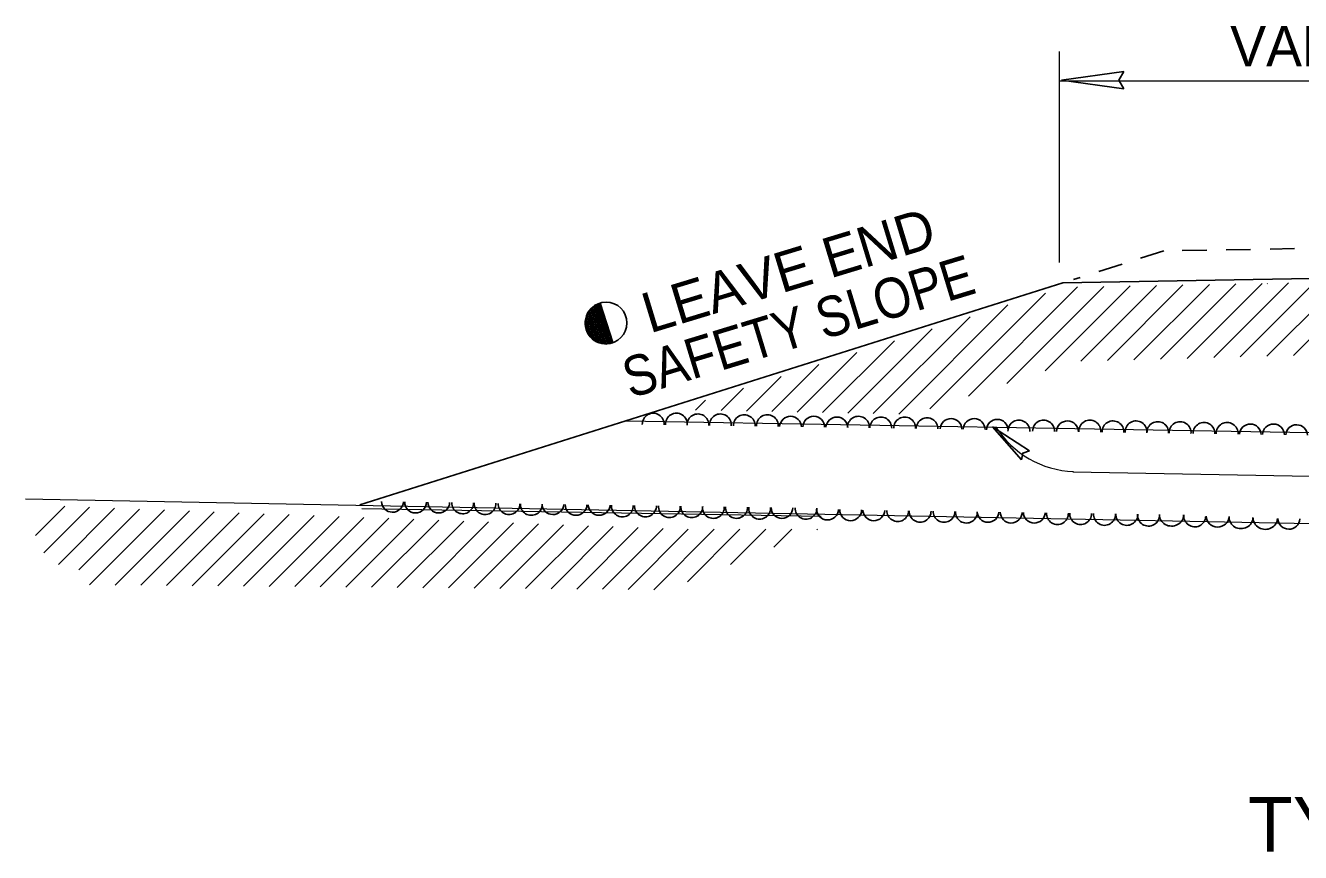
# Model space of a CAD drawing. Extents: x 326 to 700, y 421 to 686.
# Drawn here: x 541.5 to 580.72, y 598.38 to 623.82 of the extents above; entities that cross this region are included whole.
import ezdxf

# ---------------------------------------------------------------- set-up
doc = ezdxf.new("R2010")
doc.units = 0
doc.header["$LTSCALE"] = 0.5
doc.linetypes.add('SHORT_DASHED', pattern=[2.7, 1.5, -1.2])
for name, color, linetype, lineweight in [('1', 7, 'Continuous', 13), ('13', 7, 'Continuous', 13), ('2', 7, 'Continuous', 13)]:
    doc.layers.add(name, color=color, linetype=linetype, lineweight=lineweight)

msp = doc.modelspace()

# ---------------------------------------------------------------- linework, layer by layer
at = {"layer": '1', "lineweight": 25}
for p, q in [((573.3623, 622.1415), (575.2784, 622.4048)), ((573.3623, 622.1415), (575.2784, 621.8783)), ((571.2388, 611.4758), (572.3763, 610.7417)), ((571.2388, 611.4758), (572.1361, 610.462))]:
    msp.add_line(p, q, dxfattribs=at)
for points in [[(575.2784, 622.4048), (575.1302, 622.1388), (575.2784, 621.8783)], [(572.3763, 610.7417), (572.1762, 610.668), (572.1361, 610.462)]]:
    msp.add_lwpolyline(points, dxfattribs=at)
at = {"layer": '1'}
msp.add_arc((573.8534, 613.0767), 2.9791, 212.62684, 267.74901, dxfattribs=at)
at = {"layer": '13', "linetype": 'SHORT_DASHED', "lineweight": 25}
msp.add_line((592.6791, 617.1703), (576.5159, 616.8881), dxfattribs=at)
at = {"layer": '13', "lineweight": 25}
msp.add_line((592.5158, 616.2391), (573.4041, 615.9054), dxfattribs=at)
at = {"layer": '13'}
msp.add_line((579.6937, 615.8837), (579.7029, 615.8744), dxfattribs=at)
at = {"layer": '2'}
for p, q in [((573.3093, 616.5298), (573.3093, 623.0204)), ((573.3093, 622.123), (612.1917, 622.123)), ((570.5006, 612.4224), (573.8565, 615.7784)), ((571.6832, 612.8093), (574.6681, 615.7943)), ((572.8656, 613.1963), (575.4796, 615.8103)), ((573.9605, 613.4956), (576.2912, 615.8263)), ((574.7781, 613.5176), (577.1027, 615.8423)), ((575.5957, 613.5397), (577.9143, 615.8582)), ((576.4133, 613.5617), (578.7257, 615.8741)), ((577.2308, 613.5837), (579.5373, 615.8902)), ((578.0485, 613.6058), (580.3488, 615.9061)), ((578.8661, 613.6278), (581.1603, 615.922)), ((579.6836, 613.6498), (581.9719, 615.938)), ((580.5012, 613.6718), (582.7833, 615.954)), ((569.3181, 612.0355), (572.8752, 615.5926)), ((568.3572, 611.8701), (571.7133, 615.2262)), ((567.5765, 611.885), (570.5513, 614.8598)), ((566.7958, 611.8999), (569.3894, 614.4935)), ((566.0152, 611.9148), (568.2275, 614.1271)), ((565.2345, 611.9298), (567.0657, 613.7608)), ((564.4539, 611.9447), (565.9037, 613.3945)), ((562.8927, 611.9745), (563.5799, 612.6618)), ((563.6733, 611.9596), (564.7418, 613.0281)), ((562.112, 611.9894), (562.4179, 612.2954)), ((559.9598, 611.6601), (629.5813, 610.4777)), ((573.7111, 610.0954), (590.4613, 609.7906)), ((541.4965, 609.2665), (639.0352, 607.392)), ((541.8042, 608.1355), (542.7018, 609.0332)), ((542.0623, 607.5981), (543.4689, 609.0048)), ((542.5066, 607.2468), (544.2362, 608.9763)), ((543.1369, 607.0815), (545.0033, 608.9478)), ((543.4661, 606.6151), (545.7704, 608.9194)), ((544.255, 606.6084), (546.5375, 608.891)), ((545.0438, 606.6018), (547.3047, 608.8626)), ((545.8328, 606.5951), (548.0718, 608.8342)), ((546.6216, 606.5884), (548.8389, 608.8058)), ((547.4105, 606.5818), (549.6061, 608.7773)), ((548.1994, 606.575), (550.3733, 608.7488)), ((548.9882, 606.5683), (551.1404, 608.7204)), ((551.8452, 608.9644), (565.973, 608.7245)), ((549.7771, 606.5617), (551.9075, 608.692)), ((550.5659, 606.5549), (552.6747, 608.6637)), ((551.3548, 606.5483), (553.4418, 608.6353)), ((552.1437, 606.5416), (554.2089, 608.6068)), ((552.9326, 606.5348), (554.9761, 608.5783)), ((553.7215, 606.5282), (555.7432, 608.5499)), ((554.5103, 606.5215), (556.5104, 608.5215)), ((555.2993, 606.5148), (557.2775, 608.4931)), ((556.0881, 606.5082), (558.0447, 608.4647)), ((556.877, 606.5015), (558.8118, 608.4363)), ((557.6659, 606.4948), (559.5789, 608.4078)), ((558.4548, 606.4881), (560.3461, 608.3793)), ((559.2437, 606.4814), (561.1132, 608.3509)), ((560.0325, 606.4747), (561.8833, 608.3255)), ((560.8214, 606.468), (562.6789, 608.3255)), ((561.8616, 606.7126), (563.4745, 608.3255)), ((563.1878, 607.2433), (564.27, 608.3255)), ((564.5142, 607.7741), (565.0657, 608.3255)), ((565.8404, 608.3048), (565.8612, 608.3255))]:
    msp.add_line(p, q, dxfattribs=at)
at = {"layer": '2', "linetype": 'SHORT_DASHED', "lineweight": 25}
msp.add_line((576.5158, 616.8881), (573.7381, 616.011), dxfattribs=at)
at = {"layer": '2', "lineweight": 25}
for p, q in [((573.4041, 615.9054), (551.7835, 609.0781)), ((558.7348, 614.8321), (559.2635, 614.9998)), ((558.7568, 614.8981), (559.2465, 615.0533)), ((558.788, 614.967), (559.2295, 615.107)), ((558.8346, 615.0407), (559.2125, 615.1605)), ((558.8408, 615.0494), (559.1559, 614.0552)), ((558.8834, 615.101), (559.2203, 614.0383)), ((558.9046, 615.122), (559.1956, 615.2142)), ((558.9285, 615.1448), (559.2823, 614.0284)), ((558.9756, 615.1823), (559.3426, 614.0247)), ((559.0244, 615.2146), (559.4011, 614.0263)), ((559.041, 615.2242), (559.1785, 615.2679)), ((559.075, 615.2418), (559.4579, 614.0332)), ((559.1269, 615.264), (559.5132, 614.0448)), ((559.1789, 615.2855), (559.5598, 614.0674)), ((558.7129, 614.6482), (559.3146, 614.8388)), ((558.7138, 614.7053), (558.854, 614.263)), ((558.7139, 614.7075), (559.2977, 614.8925)), ((558.717, 614.5905), (559.3316, 614.7853)), ((558.7207, 614.7686), (559.2805, 614.9461)), ((558.7262, 614.5343), (559.3486, 614.7315)), ((558.7337, 614.8286), (558.9409, 614.1748)), ((558.7402, 614.4797), (559.3655, 614.6779)), ((558.7588, 614.4267), (559.3825, 614.6243)), ((558.7643, 614.9179), (559.0176, 614.1191)), ((558.8009, 614.9893), (559.0885, 614.0818)), ((559.3498, 614.728), (559.3497, 614.7278)), ((558.7822, 614.375), (559.3996, 614.5707)), ((558.8105, 614.3249), (559.4165, 614.5171)), ((558.8438, 614.2766), (559.4336, 614.4635)), ((558.8828, 614.2298), (559.4507, 614.4098)), ((558.9282, 614.1853), (559.4677, 614.3563)), ((558.9817, 614.1433), (559.4846, 614.3027)), ((559.0442, 614.104), (559.5017, 614.249)), ((559.1192, 614.0688), (559.5186, 614.1953)), ((559.2135, 614.0397), (559.5356, 614.1417)), ((559.3519, 614.0244), (559.5527, 614.088))]:
    msp.add_line(p, q, dxfattribs=at)
msp.add_circle((559.3572, 614.6729), 0.6409, dxfattribs=at)
for centre, radius, start, end in [((559.3531, 614.665), 0.6409, 106.1845, 289.00606), ((560.8065, 611.5606), 0.3356, 356.37809, 181.88866), ((561.5184, 611.5606), 0.3356, 354.53569, 183.73106), ((562.1829, 611.5369), 0.3356, 356.87387, 181.39289), ((562.8711, 611.5369), 0.3356, 355.09384, 183.17292), ((563.6067, 611.513), 0.3356, 357.26291, 181.00385), ((564.3186, 611.513), 0.3356, 355.42211, 182.84464), ((565.0305, 611.4656), 0.3356, 1.6867, 176.58006), ((565.7424, 611.4656), 0.3356, 359.84734, 178.41941), ((566.4543, 611.4419), 0.3356, 2.0599, 176.20685), ((567.1188, 611.4656), 0.3356, 356.29162, 181.97514), ((567.807, 611.4419), 0.3356, 358.56534, 179.70142), ((568.5426, 611.4419), 0.3356, 356.66479, 181.60196), ((569.2308, 611.4182), 0.3356, 358.93813, 179.32863), ((569.9664, 611.3943), 0.3356, 1.10457, 177.16218), ((570.6783, 611.3943), 0.3356, 359.26565, 179.0011), ((571.3902, 611.3706), 0.3356, 1.47761, 176.78914), ((572.0547, 611.3469), 0.3356, 357.8448, 180.42196), ((572.8141, 611.3469), 0.3356, 357.8448, 180.42196), ((573.5498, 611.3232), 0.3356, 359.99499, 178.27177), ((574.238, 611.3469), 0.3356, 354.16161, 184.10515), ((574.9499, 611.3232), 0.3356, 356.37809, 181.88866), ((575.6618, 611.3232), 0.3356, 354.53569, 183.73106), ((576.3262, 611.2995), 0.3356, 356.87387, 181.39289), ((577.0144, 611.2995), 0.3356, 355.09384, 183.17292), ((577.75, 611.2756), 0.3356, 357.26291, 181.00385), ((578.462, 611.2756), 0.3356, 355.42211, 182.84464), ((579.1739, 611.2282), 0.3356, 1.6867, 176.58006), ((579.8858, 611.2282), 0.3356, 359.84734, 178.41941), ((580.5977, 611.2045), 0.3356, 2.0599, 176.20685), ((552.7854, 609.186), 0.3356, 181.47761, 356.78914), ((553.4973, 609.1622), 0.3356, 179.26565, 359.0011), ((554.2092, 609.1622), 0.3356, 181.10457, 357.16218), ((554.9448, 609.1384), 0.3356, 178.93813, 359.32863), ((555.633, 609.1147), 0.3356, 176.66479, 1.60196), ((556.3686, 609.1147), 0.3356, 178.56534, 359.70142), ((557.0568, 609.091), 0.3356, 176.29162, 1.97514), ((557.7213, 609.1147), 0.3356, 182.0599, 356.20685), ((558.4332, 609.091), 0.3356, 179.84734, 358.41941), ((559.1451, 609.091), 0.3356, 181.6867, 356.58006), ((559.857, 609.0435), 0.3356, 175.42211, 2.84464), ((560.5689, 609.0435), 0.3356, 177.26291, 1.00385), ((561.3046, 609.0197), 0.3356, 175.09384, 3.17292), ((561.9927, 609.0197), 0.3356, 176.87387, 1.39289), ((562.6572, 608.996), 0.3356, 174.53569, 3.73106), ((563.3691, 608.996), 0.3356, 176.37809, 1.88866), ((564.081, 608.9723), 0.3356, 174.16161, 4.10515), ((564.7692, 608.996), 0.3356, 179.99499, 358.27177), ((565.5048, 608.9723), 0.3356, 177.8448, 0.42196), ((566.1693, 608.9486), 0.3356, 181.47761, 356.78914), ((566.8812, 608.9248), 0.3356, 179.26565, 359.0011), ((567.5931, 608.9248), 0.3356, 181.10457, 357.16218), ((568.3287, 608.901), 0.3356, 178.93813, 359.32863), ((569.0169, 608.8773), 0.3356, 176.66479, 1.60196), ((569.7526, 608.8773), 0.3356, 178.56534, 359.70142), ((570.4407, 608.8536), 0.3356, 176.29162, 1.97514), ((571.1052, 608.8773), 0.3356, 182.0599, 356.20685), ((571.8171, 608.8536), 0.3356, 179.84734, 358.41941), ((572.529, 608.8536), 0.3356, 181.6867, 356.58006), ((573.2409, 608.8061), 0.3356, 175.42211, 2.84464), ((573.9528, 608.8061), 0.3356, 177.26291, 1.00385), ((574.6885, 608.7823), 0.3356, 175.09384, 3.17292), ((575.3766, 608.7823), 0.3356, 176.87387, 1.39289), ((576.0411, 608.7586), 0.3356, 174.53569, 3.73106), ((577.4649, 608.7349), 0.3356, 174.16161, 356.05117)]:
    msp.add_arc(centre, radius, start, end, dxfattribs=at)
for centre, major_axis, ratio, start_param, end_param in [((576.753, 608.7586), (0.3686, 0), 0.910443, 3.0783784, 6.3161487), ((578.1708, 608.7291), (0.3514, 0), 0.954896, 3.1415052, 6.2530219), ((578.8887, 608.6816), (0.362, 0), 0.926949, 3.1039773, 6.2905498), ((579.6365, 608.6577), (0.3714, 0), 0.903547, 3.1039773, 6.2905498), ((580.3601, 608.6636), (0.3397, 0), 0.987842, 3.1673819, 6.2271453)]:
    msp.add_ellipse(centre, major_axis=major_axis, ratio=ratio, start_param=start_param, end_param=end_param, dxfattribs=at)

# ---------------------------------------------------------------- texts
at = {"layer": '13'}
for s, height, p in [('VARIABLE WIDTH GRADING SECTION', 1.238, (578.5554, 622.5651)), ('TYPICAL GRADING SECTION', 1.688, (579.1019, 598.4075))]:
    msp.add_text(s, height=height, dxfattribs=at).set_placement(p)
msp.add_text('LEAVE END ', height=1.238, rotation=16.933, dxfattribs=at).set_placement((560.7013, 614.3464))
at = {"layer": '13', "width": 0.9}
msp.add_text('SAFETY SLOPE ', height=1.238, rotation=16.933, dxfattribs=at).set_placement((560.1026, 612.3492))

doc.saveas('drawing.dxf')
